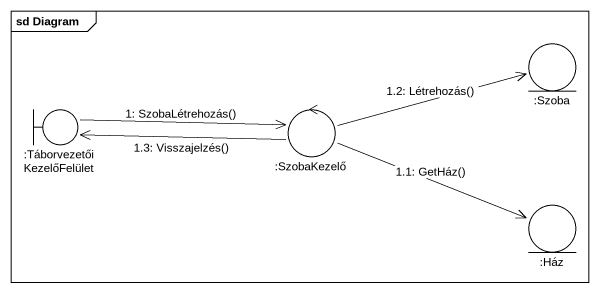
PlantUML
@startuml
mainframe sd Diagram
entity ":Szoba" as Szoba
boundary ":TáborvezetőiKezelőFelület" as TáborvezetőiKezelőFelület
control ":SzobaKezelő" as SzobaKezelő
entity ":Ház" as Ház
TáborvezetőiKezelőFelület -right-> SzobaKezelő : 1: SzobaLétrehozás()
SzobaKezelő -right-> Ház : 1.1: GetHáz()
SzobaKezelő -right-> Szoba : 1.2: Létrehozás()
SzobaKezelő -left-> TáborvezetőiKezelőFelület : 1.3: Visszajelzés()
@enduml
